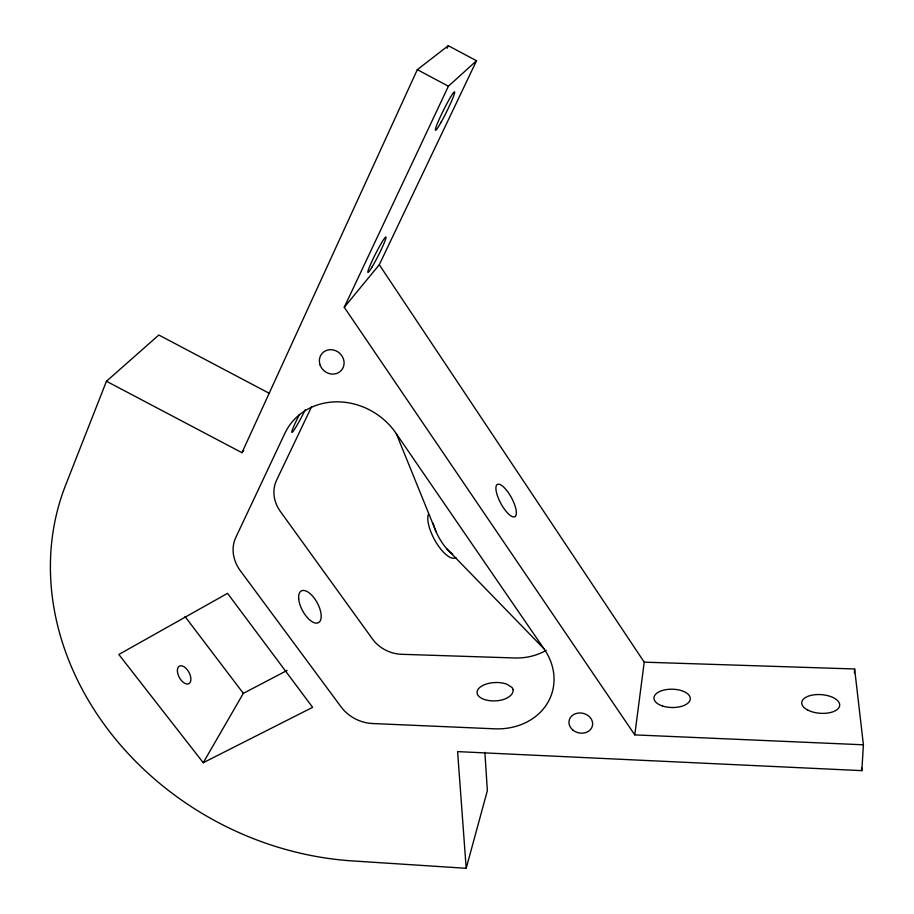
<?xml version="1.0" encoding="UTF-8"?>
<svg xmlns="http://www.w3.org/2000/svg" width="914" height="914" viewBox="0 0 914 914"><rect width="100%" height="100%" fill="white"/><g stroke="black" fill="none" stroke-linecap="round" stroke-linejoin="round"><path stroke-width="1.37" d="M854.396 673.047L854.624 668.979L644.221 662.159L379.287 264.729L476.525 60.747L448.294 45.7L417.321 69.658L241.97 452.693L106.458 381.264L65.659 485.06A294.102 251.19 27.7 0 0 352.564 860.931L466.197 868.3L487.356 790.656L484.877 752.336M466.197 868.3L457.594 751.616L861.833 770.639L863.41 744.796L854.624 668.979M863.41 744.796L634.784 734.89L644.221 662.159M447.095 48.282L448.294 45.7M634.784 734.89L344.258 307.275L448.408 86.213L476.525 60.747M311.56 406.81L276.565 480.227A34.241 30.139 33.3 0 0 280.404 511.52L372.466 638.977A33.247 28.574 23.7 0 0 401.6 654.298L514.582 657.966A58.13 50.807 16.9 0 0 546.218 650.288M203.239 762.71L312.622 707.345L227.54 593.346L118.831 654.481L203.239 762.71L243.341 693.36L287.133 670.419M241.97 452.693L243.73 450.488M344.258 307.275L379.287 264.729M106.458 381.264L158.83 335.015L269.504 393.443M417.321 69.658L448.408 86.213M446.855 548.857L543.933 648.734A63.066 53.732 17.8 0 1 547.178 703.597A63.066 53.732 17.8 0 1 494.531 728.812L372.684 723.534A36 30.093 23.9 0 1 341.151 706.99L240.382 570.804A37.166 31.887 32.6 0 1 235.801 537.466L284.871 433.327A65.831 58.942 32.9 0 1 337.415 401.84A65.831 58.942 32.9 0 1 396.356 433.762L543.933 648.734M184.982 616.493L243.341 693.36M396.356 433.762L436.138 531.834M861.525 767.829L861.833 770.639M305.333 409.586A19.228 1.497 -62.5 0 1 292.297 432.219A19.228 1.497 -62.5 0 1 299.506 414.51M455.903 557.494A26.22 9.734 61.6 0 1 436.663 543.304A26.22 9.734 61.6 0 1 428.517 513.965M452.727 554.113A26.266 9.677 61.6 0 1 433.145 523.322M513.165 689.579C513.497 695.211 507.35 698.285 502.757 699.736A18.143 9.163 -3 0 1 479.93 697.256A18.143 9.163 -3 0 1 483.346 685.203A18.143 9.163 -3 0 1 507.121 684.335L512.114 687.545L513.165 689.579M515.165 516.547L513.611 516.97A18.394 6.032 61.6 0 1 500.072 501.98A18.394 6.032 61.6 0 1 497.216 484.477L498.816 484.146A18.394 6.032 61.6 0 1 512.194 499.101A18.394 6.032 61.6 0 1 515.165 516.547M298.695 598.853A18.052 8.34 61.6 0 0 316.644 623.142A18.052 8.34 61.6 0 0 314.416 598.35A18.052 8.34 61.6 0 0 298.695 598.853M572.632 729.852A11.939 10.008 12.9 0 0 592.318 726.219A11.939 10.008 12.9 0 0 577.465 713.183A11.939 10.008 12.9 0 0 572.632 729.852M320.151 365.166A12.83 11.733 40.7 0 0 341.288 370.444A12.83 11.733 40.7 0 0 333.759 350.073A12.83 11.733 40.7 0 0 320.151 365.166M371.907 267.219A19.925 1.611 -63.1 0 0 386.005 237.56A19.925 1.611 -63.1 0 0 372.729 259.599A19.925 1.611 -63.1 0 0 371.907 267.219M441.142 122.145A21.479 1.737 -63.6 0 0 454.624 91.926A21.479 1.737 -63.6 0 0 439.234 119.231A21.479 1.737 -63.6 0 0 441.142 122.145M662.456 705.974A18.189 9.151 1.1 0 0 690.31 698.947A18.189 9.151 1.1 0 0 663.61 690.15A18.189 9.151 1.1 0 0 662.456 705.974M807.907 710.155A19.034 9.346 4.2 0 0 839.269 706.99A19.034 9.346 4.2 0 0 814.968 694.709A19.034 9.346 4.2 0 0 807.907 710.155M177.407 670.876A9.963 5.45 61.6 0 0 187.736 684.015A9.963 5.45 61.6 0 0 187.313 669.802A9.963 5.45 61.6 0 0 177.407 670.876"/></g></svg>
